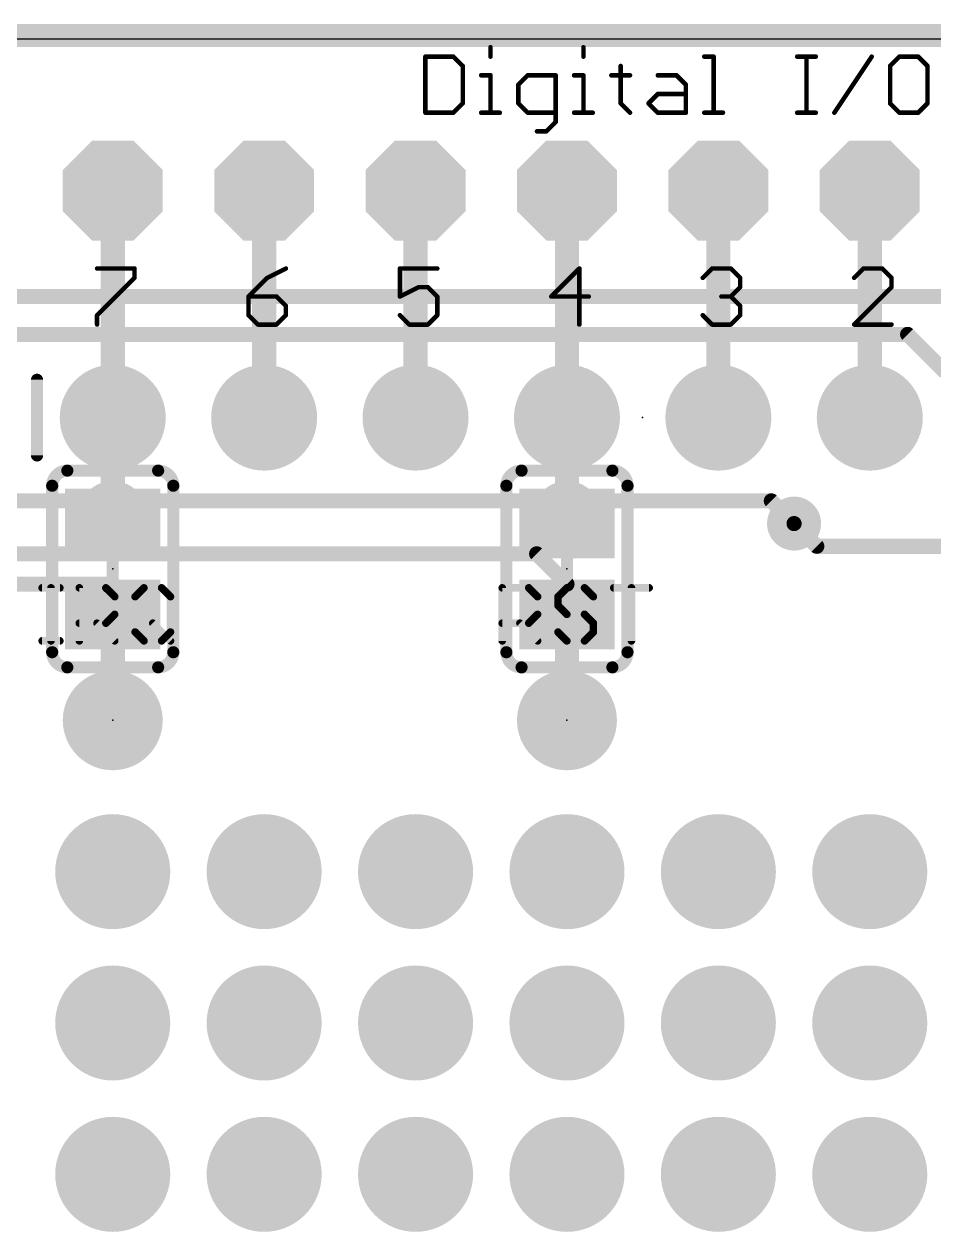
# Model space of a CAD drawing. Extents: x -0.1 to 68.7, y -0.4 to 53.6.
# Drawn here: x 44.23 to 59.49, y 33.32 to 53.59 of the extents above; entities that cross this region are included whole.
import ezdxf

# ---------------------------------------------------------------- set-up
doc = ezdxf.new("R2010")
doc.units = 0
for name, color, linetype in [('1', 12, 'CONTINUOUS'), ('16', 132, 'CONTINUOUS'), ('17', 110, 'CONTINUOUS'), ('18', 110, 'CONTINUOUS'), ('20', 4, 'CONTINUOUS'), ('21', 40, 'CONTINUOUS'), ('22', 6, 'CONTINUOUS'), ('23', 53, 'CONTINUOUS'), ('24', 53, 'CONTINUOUS'), ('51', 253, 'CONTINUOUS')]:
    doc.layers.add(name, color=color, linetype=linetype)

# ---------------------------------------------------------------- blocks, each defined once
blk = doc.blocks.new('RECT')
blk.add_solid([(-0.5, -0.5), (0.5, -0.5), (-0.5, 0.5), (0.5, 0.5)])
blk = doc.blocks.new('ROUNDP')
at = {"const_width": 0.5}
blk.add_lwpolyline([(0, -0.25, 1), (0, 0.25, 1), (0, -0.25)], format="xyb", dxfattribs=at)
blk = doc.blocks.new('OCTAGONP')
at = {"const_width": 0.5}
blk.add_lwpolyline([(-0.25, -0.1036), (-0.25, 0.1036), (-0.1036, 0.25), (0.1036, 0.25), (0.25, 0.1036), (0.25, -0.1036), (0.1036, -0.25), (-0.1036, -0.25), (-0.25, -0.1036), (-0.25, 0.1036)], dxfattribs=at)
blk = doc.blocks.new('ROUNDV')
at = {"const_width": 0.5}
blk.add_lwpolyline([(0, -0.25, 1), (0, 0.25, 1), (0, -0.25)], format="xyb", dxfattribs=at)

msp = doc.modelspace()

# ---------------------------------------------------------------- linework, layer by layer
at = {"layer": '1'}
for points, const_width in [([(0, 53.34), (68.58, 53.34)], 0.254), ([(45.72, 50.8), (45.72, 46.99)], 0.4064), ([(48.26, 50.8), (48.26, 46.99)], 0.4064), ([(50.8, 50.8), (50.8, 46.99)], 0.4064), ([(53.34, 50.8), (53.34, 46.99)], 0.4064), ([(55.88, 50.8), (55.88, 46.99)], 0.4064), ([(58.42, 50.8), (58.42, 46.99)], 0.4064), ([(56.769, 45.593), (37.846, 45.593)], 0.254), ([(57.15, 45.212), (56.769, 45.593)], 0.254), ([(18.034, 44.704), (52.832, 44.704)], 0.254), ([(52.832, 44.704), (53.34, 44.196)], 0.254), ([(45.72, 44.196), (19.304, 44.196)], 0.254), ([(45.72, 41.91), (45.72, 44.196)], 0.254), ([(53.34, 44.196), (53.34, 41.91)], 0.254)]:
    msp.add_lwpolyline(points, dxfattribs=dict(at, const_width=const_width))
for points, const_width in [([(45.8216, 50.8, 1), (45.6184, 50.8)], 0.2032), ([(48.3616, 50.8, 1), (48.1584, 50.8)], 0.2032), ([(50.9016, 50.8, 1), (50.6984, 50.8)], 0.2032), ([(53.4416, 50.8, 1), (53.2384, 50.8)], 0.2032), ([(55.9816, 50.8, 1), (55.7784, 50.8)], 0.2032), ([(58.5216, 50.8, 1), (58.3184, 50.8)], 0.2032), ([(45.6184, 46.99, 1), (45.8216, 46.99)], 0.2032), ([(48.1584, 46.99, 1), (48.3616, 46.99)], 0.2032), ([(50.6984, 46.99, 1), (50.9016, 46.99)], 0.2032), ([(53.2384, 46.99, 1), (53.4416, 46.99)], 0.2032), ([(55.7784, 46.99, 1), (55.9816, 46.99)], 0.2032), ([(58.3184, 46.99, 1), (58.5216, 46.99)], 0.2032), ([(56.8139, 45.6379, 1), (56.7241, 45.5481)], 0.127), ([(56.769, 45.5295, 1), (56.769, 45.6565)], 0.127), ([(57.1051, 45.1671, 1), (57.1949, 45.2569)], 0.127), ([(52.8769, 44.7489, 1), (52.7871, 44.6591)], 0.127), ([(52.832, 44.6405, 1), (52.832, 44.7675)], 0.127), ([(45.7835, 44.196, 1), (45.6565, 44.196)], 0.127), ([(45.72, 44.1325, 1), (45.72, 44.2595)], 0.127), ([(53.4035, 44.196, 1), (53.2765, 44.196)], 0.127), ([(53.2951, 44.1511, 1), (53.3849, 44.2409)], 0.127), ([(45.6565, 41.91, 1), (45.7835, 41.91)], 0.127), ([(53.2765, 41.91, 1), (53.4035, 41.91)], 0.127)]:
    msp.add_lwpolyline(points, format="xyb", dxfattribs=dict(at, const_width=const_width))
at = {"layer": '16'}
for points, const_width in [([(68.58, 53.467), (0, 53.467)], 0.254), ([(61.468, 49.022), (32.766, 49.022)], 0.254), ([(59.055, 48.387), (35.56, 48.387)], 0.254), ([(59.69, 47.752), (59.055, 48.387)], 0.254), ([(45.72, 46.99), (45.72, 45.212)], 0.4064), ([(53.34, 46.99), (53.34, 45.212)], 0.4064), ([(57.531, 44.831), (57.15, 45.212)], 0.254), ([(61.214, 44.831), (57.531, 44.831)], 0.254), ([(45.72, 43.688), (45.72, 41.91)], 0.4064), ([(53.34, 43.688), (53.34, 41.91)], 0.4064)]:
    msp.add_lwpolyline(points, dxfattribs=dict(at, const_width=const_width))
for points, const_width in [([(59.0999, 48.4319, 1), (59.0101, 48.3421)], 0.127), ([(59.055, 48.3235, 1), (59.055, 48.4505)], 0.127), ([(45.8216, 46.99, 1), (45.6184, 46.99)], 0.2032), ([(53.4416, 46.99, 1), (53.2384, 46.99)], 0.2032), ([(45.6184, 45.212, 1), (45.8216, 45.212)], 0.2032), ([(53.2384, 45.212, 1), (53.4416, 45.212)], 0.2032), ([(57.1949, 45.2569, 1), (57.1051, 45.1671)], 0.127), ([(57.531, 44.8945, 1), (57.531, 44.7675)], 0.127), ([(57.4861, 44.7861, 1), (57.5759, 44.8759)], 0.127), ([(45.8216, 43.688, 1), (45.6184, 43.688)], 0.2032), ([(53.4416, 43.688, 1), (53.2384, 43.688)], 0.2032), ([(45.6184, 41.91, 1), (45.8216, 41.91)], 0.2032), ([(53.2384, 41.91, 1), (53.4416, 41.91)], 0.2032)]:
    msp.add_lwpolyline(points, format="xyb", dxfattribs=dict(at, const_width=const_width))
at = {"layer": '20'}
msp.add_line((64.516, 53.34), (0, 53.34), dxfattribs=at)
at = {"layer": '21'}
for points, const_width in [([(52.0764, 53.2055, 1), (52.0383, 53.2055)], 0.0381), ([(53.6356, 53.2055, 1), (53.5975, 53.2055)], 0.0381), ([(50.9841, 53.0487, 1), (50.946, 53.0487)], 0.0381), ([(50.9651, 53.0678, 1), (50.9651, 53.0297)], 0.0381), ([(51.4489, 53.0622, 1), (51.4219, 53.0352)], 0.0381), ([(51.4354, 53.0297, 1), (51.4354, 53.0678)], 0.0381), ([(51.6112, 52.8919, 1), (51.5731, 52.8919)], 0.0381), ([(51.5787, 52.8785, 1), (51.6056, 52.9054)], 0.0381), ([(52.0383, 53.0487, 1), (52.0764, 53.0487)], 0.0381), ([(53.5975, 53.0487, 1), (53.6356, 53.0487)], 0.0381), ([(54.2593, 52.8919, 1), (54.2212, 52.8919)], 0.0381), ([(55.6427, 53.0678, 1), (55.6427, 53.0297)], 0.0381), ([(55.8185, 53.0487, 1), (55.7804, 53.0487)], 0.0381), ([(55.7995, 53.0297, 1), (55.7995, 53.0678)], 0.0381), ([(57.2019, 53.0678, 1), (57.2019, 53.0297)], 0.0381), ([(57.3777, 53.0487, 1), (57.3396, 53.0487)], 0.0381), ([(57.5154, 53.0297, 1), (57.5154, 53.0678)], 0.0381), ([(58.4685, 53.0381, 1), (58.4368, 53.0593)], 0.0381), ([(58.7801, 52.8919, 1), (58.742, 52.8919)], 0.0381), ([(58.7476, 52.9054, 1), (58.7746, 52.8785)], 0.0381), ([(58.9179, 53.0678, 1), (58.9179, 53.0297)], 0.0381), ([(58.9313, 53.0352, 1), (58.9044, 53.0622)], 0.0381), ([(59.2449, 53.0622, 1), (59.2179, 53.0352)], 0.0381), ([(59.2314, 53.0297, 1), (59.2314, 53.0678)], 0.0381), ([(59.4072, 52.8919, 1), (59.3691, 52.8919)], 0.0381), ([(59.3747, 52.8785, 1), (59.4016, 52.9054)], 0.0381), ([(51.9006, 52.7542, 1), (51.9006, 52.7161)], 0.0381), ([(52.0764, 52.7352, 1), (52.0383, 52.7352)], 0.0381), ([(52.0574, 52.7161, 1), (52.0574, 52.7542)], 0.0381), ([(52.6811, 52.7542, 1), (52.6811, 52.7161)], 0.0381), ([(52.6945, 52.7217, 1), (52.6676, 52.7486)], 0.0381), ([(53.1704, 52.7352, 1), (53.1323, 52.7352)], 0.0381), ([(53.1514, 52.7161, 1), (53.1514, 52.7542)], 0.0381), ([(53.4598, 52.7542, 1), (53.4598, 52.7161)], 0.0381), ([(53.6356, 52.7352, 1), (53.5975, 52.7352)], 0.0381), ([(53.6166, 52.7161, 1), (53.6166, 52.7542)], 0.0381), ([(54.0835, 52.7542, 1), (54.0835, 52.7161)], 0.0381), ([(54.397, 52.7161, 1), (54.397, 52.7542)], 0.0381), ([(54.8639, 52.7542, 1), (54.8639, 52.7161)], 0.0381), ([(55.1909, 52.7486, 1), (55.164, 52.7217)], 0.0381), ([(55.1775, 52.7161, 1), (55.1775, 52.7542)], 0.0381), ([(52.5433, 52.5784, 1), (52.5052, 52.5784)], 0.0381), ([(52.5108, 52.5919, 1), (52.5378, 52.5649)], 0.0381), ([(55.3533, 52.5784, 1), (55.3152, 52.5784)], 0.0381), ([(55.3208, 52.5649, 1), (55.3477, 52.5919)], 0.0381), ([(51.6056, 52.2514, 1), (51.5787, 52.2783)], 0.0381), ([(52.5378, 52.2783, 1), (52.5108, 52.2514)], 0.0381), ([(54.2537, 52.2783, 1), (54.2268, 52.2514)], 0.0381), ([(54.7206, 52.2783, 1), (54.6937, 52.2514)], 0.0381), ([(54.6937, 52.2783, 1), (54.7206, 52.2514)], 0.0381), ([(54.8639, 52.4407, 1), (54.8639, 52.4026)], 0.0381), ([(54.8774, 52.4082, 1), (54.8505, 52.4351)], 0.0381), ([(55.3342, 52.4026, 1), (55.3342, 52.4407)], 0.0381), ([(58.7746, 52.2783, 1), (58.7476, 52.2514)], 0.0381), ([(59.4016, 52.2514, 1), (59.3747, 52.2783)], 0.0381), ([(50.946, 52.1081, 1), (50.9841, 52.1081)], 0.0381), ([(50.9651, 52.1272, 1), (50.9651, 52.0891)], 0.0381), ([(51.4219, 52.1216, 1), (51.4489, 52.0946)], 0.0381), ([(51.4354, 52.0891, 1), (51.4354, 52.1272)], 0.0381), ([(51.5731, 52.2649, 1), (51.6112, 52.2649)], 0.0381), ([(51.9006, 52.1272, 1), (51.9006, 52.0891)], 0.0381), ([(52.0383, 52.1081, 1), (52.0764, 52.1081)], 0.0381), ([(52.2142, 52.0891, 1), (52.2142, 52.1272)], 0.0381), ([(52.5052, 52.2649, 1), (52.5433, 52.2649)], 0.0381), ([(52.6811, 52.1272, 1), (52.6811, 52.0891)], 0.0381), ([(52.6676, 52.0946, 1), (52.6945, 52.1216)], 0.0381), ([(53.1514, 52.0891, 1), (53.1514, 52.1272)], 0.0381), ([(53.4598, 52.1272, 1), (53.4598, 52.0891)], 0.0381), ([(53.5975, 52.1081, 1), (53.6356, 52.1081)], 0.0381), ([(53.7734, 52.0891, 1), (53.7734, 52.1272)], 0.0381), ([(54.2212, 52.2649, 1), (54.2593, 52.2649)], 0.0381), ([(54.3836, 52.0946, 1), (54.4105, 52.1216)], 0.0381), ([(54.8639, 52.1272, 1), (54.8639, 52.0891)], 0.0381), ([(54.8505, 52.0946, 1), (54.8774, 52.1216)], 0.0381), ([(55.3152, 52.1081, 1), (55.3533, 52.1081)], 0.0381), ([(55.3342, 52.0891, 1), (55.3342, 52.1272)], 0.0381), ([(55.6427, 52.1272, 1), (55.6427, 52.0891)], 0.0381), ([(55.7804, 52.1081, 1), (55.8185, 52.1081)], 0.0381), ([(55.9562, 52.0891, 1), (55.9562, 52.1272)], 0.0381), ([(57.2019, 52.1272, 1), (57.2019, 52.0891)], 0.0381), ([(57.3396, 52.1081, 1), (57.3777, 52.1081)], 0.0381), ([(57.5154, 52.0891, 1), (57.5154, 52.1272)], 0.0381), ([(57.8097, 52.1187, 1), (57.8414, 52.0975)], 0.0381), ([(58.742, 52.2649, 1), (58.7801, 52.2649)], 0.0381), ([(58.9179, 52.1272, 1), (58.9179, 52.0891)], 0.0381), ([(58.9044, 52.0946, 1), (58.9313, 52.1216)], 0.0381), ([(59.2179, 52.1216, 1), (59.2449, 52.0946)], 0.0381), ([(59.2314, 52.0891, 1), (59.2314, 52.1272)], 0.0381), ([(59.3691, 52.2649, 1), (59.4072, 52.2649)], 0.0381), ([(53.1323, 51.9513, 1), (53.1704, 51.9513)], 0.0381), ([(53.1648, 51.9379, 1), (53.1379, 51.9648)], 0.0381), ([(52.8378, 51.8136, 1), (52.8378, 51.7755)], 0.0381), ([(52.9811, 51.808, 1), (53.0081, 51.7811)], 0.0381), ([(52.9946, 51.7755, 1), (52.9946, 51.8136)], 0.0381), ([(45.4576, 49.5118, 1), (45.4576, 49.4737)], 0.0381), ([(46.1037, 49.4927, 1), (46.0656, 49.4927)], 0.0381), ([(46.0847, 49.4737, 1), (46.0847, 49.5118)], 0.0381), ([(48.6332, 49.4757, 1), (48.6161, 49.5097)], 0.0381), ([(50.5376, 49.5118, 1), (50.5376, 49.4737)], 0.0381), ([(50.5566, 49.4927, 1), (50.5185, 49.4927)], 0.0381), ([(51.1647, 49.4737, 1), (51.1647, 49.5118)], 0.0381), ([(53.5669, 49.4927, 1), (53.5288, 49.4927)], 0.0381), ([(53.5614, 49.4792, 1), (53.5344, 49.5062)], 0.0381), ([(55.7743, 49.5118, 1), (55.7743, 49.4737)], 0.0381), ([(55.7878, 49.4792, 1), (55.7609, 49.5062)], 0.0381), ([(56.1014, 49.5062, 1), (56.0744, 49.4792)], 0.0381), ([(56.0879, 49.4737, 1), (56.0879, 49.5118)], 0.0381), ([(58.3143, 49.5118, 1), (58.3143, 49.4737)], 0.0381), ([(58.3278, 49.4792, 1), (58.3009, 49.5062)], 0.0381), ([(58.6414, 49.5062, 1), (58.6144, 49.4792)], 0.0381), ([(58.6279, 49.4737, 1), (58.6279, 49.5118)], 0.0381), ([(46.0656, 49.3359, 1), (46.1037, 49.3359)], 0.0381), ([(46.0981, 49.3225, 1), (46.0712, 49.3494)], 0.0381), ([(48.3026, 49.353, 1), (48.3196, 49.3189)], 0.0381), ([(48.3246, 49.3225, 1), (48.2976, 49.3494)], 0.0381), ([(55.6041, 49.3494, 1), (55.6311, 49.3225)], 0.0381), ([(56.2637, 49.3359, 1), (56.2256, 49.3359)], 0.0381), ([(56.2312, 49.3225, 1), (56.2581, 49.3494)], 0.0381), ([(58.1441, 49.3494, 1), (58.1711, 49.3225)], 0.0381), ([(58.8037, 49.3359, 1), (58.7656, 49.3359)], 0.0381), ([(58.7712, 49.3225, 1), (58.7981, 49.3494)], 0.0381), ([(48.0166, 49.0224, 1), (47.9785, 49.0224)], 0.0381), ([(47.9976, 49.0415, 1), (47.9976, 49.0034)], 0.0381), ([(47.9841, 49.0359, 1), (48.0111, 49.0089)], 0.0381), ([(48.4814, 49.0359, 1), (48.4544, 49.0089)], 0.0381), ([(48.4679, 49.0034, 1), (48.4679, 49.0415)], 0.0381), ([(50.5291, 49.0394, 1), (50.5461, 49.0054)], 0.0381), ([(50.8511, 49.1982, 1), (50.8511, 49.1601)], 0.0381), ([(50.8596, 49.1621, 1), (50.8426, 49.1962)], 0.0381), ([(51.0214, 49.1926, 1), (50.9944, 49.1657)], 0.0381), ([(51.0079, 49.1601, 1), (51.0079, 49.1982)], 0.0381), ([(51.1837, 49.0224, 1), (51.1456, 49.0224)], 0.0381), ([(51.1512, 49.0089, 1), (51.1781, 49.0359)], 0.0381), ([(53.0776, 49.0415, 1), (53.0776, 49.0034)], 0.0381), ([(53.0641, 49.0359, 1), (53.0911, 49.0089)], 0.0381), ([(53.7047, 49.0034, 1), (53.7047, 49.0415)], 0.0381), ([(55.9311, 49.0415, 1), (55.9311, 49.0034)], 0.0381), ([(56.1014, 49.0359, 1), (56.0744, 49.0089)], 0.0381), ([(56.0744, 49.0359, 1), (56.1014, 49.0089)], 0.0381), ([(56.0879, 49.0034, 1), (56.0879, 49.0415)], 0.0381), ([(56.2256, 49.1792, 1), (56.2637, 49.1792)], 0.0381), ([(56.2581, 49.1657, 1), (56.2312, 49.1926)], 0.0381), ([(58.7656, 49.1792, 1), (58.8037, 49.1792)], 0.0381), ([(58.7981, 49.1657, 1), (58.7712, 49.1926)], 0.0381), ([(48.6437, 48.8656, 1), (48.6056, 48.8656)], 0.0381), ([(48.6112, 48.8522, 1), (48.6381, 48.8791)], 0.0381), ([(50.5185, 49.0224, 1), (50.5566, 49.0224)], 0.0381), ([(56.2637, 48.8656, 1), (56.2256, 48.8656)], 0.0381), ([(56.2312, 48.8522, 1), (56.2581, 48.8791)], 0.0381), ([(45.4766, 48.7089, 1), (45.4385, 48.7089)], 0.0381), ([(45.4441, 48.7223, 1), (45.4711, 48.6954)], 0.0381), ([(47.9785, 48.7089, 1), (48.0166, 48.7089)], 0.0381), ([(48.0111, 48.7223, 1), (47.9841, 48.6954)], 0.0381), ([(48.6056, 48.7089, 1), (48.6437, 48.7089)], 0.0381), ([(48.6381, 48.6954, 1), (48.6112, 48.7223)], 0.0381), ([(50.5511, 48.7223, 1), (50.5241, 48.6954)], 0.0381), ([(51.1456, 48.7089, 1), (51.1837, 48.7089)], 0.0381), ([(51.1781, 48.6954, 1), (51.1512, 48.7223)], 0.0381), ([(55.6311, 48.7223, 1), (55.6041, 48.6954)], 0.0381), ([(56.2256, 48.7089, 1), (56.2637, 48.7089)], 0.0381), ([(56.2581, 48.6954, 1), (56.2312, 48.7223)], 0.0381), ([(45.4385, 48.5521, 1), (45.4766, 48.5521)], 0.0381), ([(48.1543, 48.5712, 1), (48.1543, 48.5331)], 0.0381), ([(48.1409, 48.5386, 1), (48.1678, 48.5656)], 0.0381), ([(48.4544, 48.5656, 1), (48.4814, 48.5386)], 0.0381), ([(48.4679, 48.5331, 1), (48.4679, 48.5712)], 0.0381), ([(50.6943, 48.5712, 1), (50.6943, 48.5331)], 0.0381), ([(50.6809, 48.5386, 1), (50.7078, 48.5656)], 0.0381), ([(50.9944, 48.5656, 1), (51.0214, 48.5386)], 0.0381), ([(51.0079, 48.5331, 1), (51.0079, 48.5712)], 0.0381), ([(53.5288, 48.5521, 1), (53.5669, 48.5521)], 0.0381), ([(55.7743, 48.5712, 1), (55.7743, 48.5331)], 0.0381), ([(55.7609, 48.5386, 1), (55.7878, 48.5656)], 0.0381), ([(56.0744, 48.5656, 1), (56.1014, 48.5386)], 0.0381), ([(56.0879, 48.5331, 1), (56.0879, 48.5712)], 0.0381), ([(58.1576, 48.5712, 1), (58.1576, 48.5331)], 0.0381), ([(58.1441, 48.5656, 1), (58.1711, 48.5386)], 0.0381), ([(58.7847, 48.5331, 1), (58.7847, 48.5712)], 0.0381), ([(45.72, 45.1594, 1), (45.72, 45.5186, 1), (45.72, 45.1594)], 0.8128), ([(53.34, 45.1594, 1), (53.34, 45.5186, 1), (53.34, 45.1594)], 0.8128), ([(44.5361, 44.165, 1), (44.5361, 44.1015)], 0.0635), ([(44.7162, 44.1333, 1), (44.6527, 44.1333)], 0.0635), ([(44.8327, 44.1015, 1), (44.8327, 44.165)], 0.0635), ([(45.1598, 44.165, 1), (45.1598, 44.1015)], 0.0635), ([(45.1916, 44.1333, 1), (45.1281, 44.1333)], 0.0635), ([(45.6271, 44.1557, 1), (45.5822, 44.1108)], 0.0635), ([(45.6047, 44.1015, 1), (45.6047, 44.165)], 0.0635), ([(46.2436, 44.165, 1), (46.2436, 44.1015)], 0.0635), ([(46.2661, 44.1108, 1), (46.2212, 44.1557)], 0.0635), ([(46.5627, 44.1557, 1), (46.5178, 44.1108)], 0.0635), ([(46.5402, 44.1015, 1), (46.5402, 44.165)], 0.0635), ([(52.286, 44.1333, 1), (52.2225, 44.1333)], 0.0635), ([(52.2542, 44.165, 1), (52.2542, 44.1015)], 0.0635), ([(52.7216, 44.1557, 1), (52.6766, 44.1108)], 0.0635), ([(52.6991, 44.1015, 1), (52.6991, 44.165)], 0.0635), ([(53.338, 44.165, 1), (53.338, 44.1015)], 0.0635), ([(53.3605, 44.1108, 1), (53.3156, 44.1557)], 0.0635), ([(53.6571, 44.1557, 1), (53.6122, 44.1108)], 0.0635), ([(53.6346, 44.1015, 1), (53.6346, 44.165)], 0.0635), ([(54.1253, 44.165, 1), (54.1253, 44.1015)], 0.0635), ([(54.4536, 44.1333, 1), (54.3901, 44.1333)], 0.0635), ([(54.7184, 44.1015, 1), (54.7184, 44.165)], 0.0635), ([(45.7847, 43.985, 1), (45.7212, 43.985)], 0.0635), ([(45.7305, 43.9625, 1), (45.7754, 44.0074)], 0.0635), ([(46.1271, 43.985, 1), (46.0636, 43.985)], 0.0635), ([(46.0729, 44.0074, 1), (46.1178, 43.9625)], 0.0635), ([(46.7203, 43.985, 1), (46.6568, 43.985)], 0.0635), ([(46.6661, 43.9625, 1), (46.711, 44.0074)], 0.0635), ([(52.8791, 43.985, 1), (52.8156, 43.985)], 0.0635), ([(52.8249, 43.9625, 1), (52.8698, 44.0074)], 0.0635), ([(53.2215, 43.985, 1), (53.158, 43.985)], 0.0635), ([(53.1673, 44.0074, 1), (53.2122, 43.9625)], 0.0635), ([(53.7605, 43.9625, 1), (53.8054, 44.0074)], 0.0635), ([(53.158, 43.8367, 1), (53.2215, 43.8367)], 0.0635), ([(53.2122, 43.8591, 1), (53.1673, 43.8142)], 0.0635), ([(45.1598, 43.5718, 1), (45.1598, 43.5083)], 0.0635), ([(45.4789, 43.5625, 1), (45.434, 43.5176)], 0.0635), ([(45.5822, 43.5625, 1), (45.6271, 43.5176)], 0.0635), ([(45.6047, 43.5083, 1), (45.6047, 43.5718)], 0.0635), ([(45.7212, 43.6884, 1), (45.7847, 43.6884)], 0.0635), ([(45.7754, 43.6659, 1), (45.7305, 43.7108)], 0.0635), ([(46.4144, 43.5625, 1), (46.3695, 43.5176)], 0.0635), ([(52.2542, 43.5718, 1), (52.2542, 43.5083)], 0.0635), ([(52.5733, 43.5625, 1), (52.5284, 43.5176)], 0.0635), ([(52.6766, 43.5625, 1), (52.7216, 43.5176)], 0.0635), ([(52.6991, 43.5083, 1), (52.6991, 43.5718)], 0.0635), ([(52.8156, 43.6884, 1), (52.8791, 43.6884)], 0.0635), ([(52.8698, 43.6659, 1), (52.8249, 43.7108)], 0.0635), ([(53.338, 43.7201, 1), (53.338, 43.6566)], 0.0635), ([(53.3156, 43.6659, 1), (53.3605, 43.7108)], 0.0635), ([(53.6571, 43.7108, 1), (53.6122, 43.6659)], 0.0635), ([(53.6346, 43.6566, 1), (53.6346, 43.7201)], 0.0635), ([(53.8147, 43.5401, 1), (53.7512, 43.5401)], 0.0635), ([(53.7605, 43.5176, 1), (53.8054, 43.5625)], 0.0635), ([(46.0636, 43.3918, 1), (46.1271, 43.3918)], 0.0635), ([(46.1178, 43.4142, 1), (46.0729, 43.3693)], 0.0635), ([(46.6568, 43.3918, 1), (46.7203, 43.3918)], 0.0635), ([(46.711, 43.3693, 1), (46.6661, 43.4142)], 0.0635), ([(53.2122, 43.4142, 1), (53.1673, 43.3693)], 0.0635), ([(53.7512, 43.3918, 1), (53.8147, 43.3918)], 0.0635), ([(53.8054, 43.3693, 1), (53.7605, 43.4142)], 0.0635), ([(44.5361, 43.2753, 1), (44.5361, 43.2118)], 0.0635), ([(44.6527, 43.2435, 1), (44.7162, 43.2435)], 0.0635), ([(44.8327, 43.2118, 1), (44.8327, 43.2753)], 0.0635), ([(45.1281, 43.2435, 1), (45.1916, 43.2435)], 0.0635), ([(45.7305, 43.221, 1), (45.7754, 43.266)], 0.0635), ([(46.2436, 43.2753, 1), (46.2436, 43.2118)], 0.0635), ([(46.2212, 43.221, 1), (46.2661, 43.266)], 0.0635), ([(46.5178, 43.266, 1), (46.5627, 43.221)], 0.0635), ([(46.5402, 43.2118, 1), (46.5402, 43.2753)], 0.0635), ([(46.6661, 43.221, 1), (46.711, 43.266)], 0.0635), ([(52.2225, 43.2435, 1), (52.286, 43.2435)], 0.0635), ([(52.8249, 43.221, 1), (52.8698, 43.266)], 0.0635), ([(53.338, 43.2753, 1), (53.338, 43.2118)], 0.0635), ([(53.3156, 43.221, 1), (53.3605, 43.266)], 0.0635), ([(53.6122, 43.266, 1), (53.6571, 43.221)], 0.0635), ([(53.6346, 43.2118, 1), (53.6346, 43.2753)], 0.0635), ([(54.3901, 43.2435, 1), (54.4536, 43.2435)], 0.0635)]:
    msp.add_lwpolyline(points, format="xyb", dxfattribs=dict(at, const_width=const_width))
for points, const_width in [([(52.0574, 53.2055), (52.0574, 53.0487)], 0.0762), ([(53.6166, 53.2055), (53.6166, 53.0487)], 0.0762), ([(50.9651, 53.0487), (50.9651, 52.1081)], 0.0762), ([(51.4354, 53.0487), (50.9651, 53.0487)], 0.0762), ([(51.5922, 52.8919), (51.4354, 53.0487)], 0.0762), ([(51.5922, 52.2649), (51.5922, 52.8919)], 0.0762), ([(54.2403, 52.8919), (54.2403, 52.2649)], 0.0762), ([(55.6427, 53.0487), (55.7995, 53.0487)], 0.0762), ([(55.7995, 53.0487), (55.7995, 52.1081)], 0.0762), ([(57.2019, 53.0487), (57.5154, 53.0487)], 0.0762), ([(57.3587, 52.1081), (57.3587, 53.0487)], 0.0762), ([(57.8256, 52.1081), (58.4526, 53.0487)], 0.0762), ([(58.9179, 53.0487), (58.7611, 52.8919)], 0.0762), ([(58.7611, 52.8919), (58.7611, 52.2649)], 0.0762), ([(59.2314, 53.0487), (58.9179, 53.0487)], 0.0762), ([(59.3882, 52.8919), (59.2314, 53.0487)], 0.0762), ([(59.3882, 52.2649), (59.3882, 52.8919)], 0.0762), ([(51.9006, 52.7352), (52.0574, 52.7352)], 0.0762), ([(52.0574, 52.7352), (52.0574, 52.1081)], 0.0762), ([(52.6811, 52.7352), (52.5243, 52.5784)], 0.0762), ([(53.1514, 52.7352), (52.6811, 52.7352)], 0.0762), ([(53.1514, 51.9513), (53.1514, 52.7352)], 0.0762), ([(53.4598, 52.7352), (53.6166, 52.7352)], 0.0762), ([(53.6166, 52.7352), (53.6166, 52.1081)], 0.0762), ([(54.0835, 52.7352), (54.397, 52.7352)], 0.0762), ([(54.8639, 52.7352), (55.1775, 52.7352)], 0.0762), ([(55.1775, 52.7352), (55.3342, 52.5784)], 0.0762), ([(52.5243, 52.5784), (52.5243, 52.2649)], 0.0762), ([(55.3342, 52.5784), (55.3342, 52.1081)], 0.0762), ([(51.4354, 52.1081), (51.5922, 52.2649)], 0.0762), ([(52.5243, 52.2649), (52.6811, 52.1081)], 0.0762), ([(54.2403, 52.2649), (54.397, 52.1081)], 0.0762), ([(54.7072, 52.2649), (54.8639, 52.4216)], 0.0762), ([(54.8639, 52.1081), (54.7072, 52.2649)], 0.0762), ([(54.8639, 52.4216), (55.3342, 52.4216)], 0.0762), ([(58.7611, 52.2649), (58.9179, 52.1081)], 0.0762), ([(59.2314, 52.1081), (59.3882, 52.2649)], 0.0762), ([(50.9651, 52.1081), (51.4354, 52.1081)], 0.0762), ([(51.9006, 52.1081), (52.2142, 52.1081)], 0.0762), ([(52.6811, 52.1081), (53.1514, 52.1081)], 0.0762), ([(53.4598, 52.1081), (53.7734, 52.1081)], 0.0762), ([(55.3342, 52.1081), (54.8639, 52.1081)], 0.0762), ([(55.6427, 52.1081), (55.9562, 52.1081)], 0.0762), ([(57.2019, 52.1081), (57.5154, 52.1081)], 0.0762), ([(58.9179, 52.1081), (59.2314, 52.1081)], 0.0762), ([(52.9946, 51.7946), (53.1514, 51.9513)], 0.0762), ([(52.8378, 51.7946), (52.9946, 51.7946)], 0.0762), ([(45.4576, 49.4927), (46.0847, 49.4927)], 0.0762), ([(46.0847, 49.4927), (46.0847, 49.3359)], 0.0762), ([(48.6247, 49.4927), (48.3111, 49.3359)], 0.0762), ([(51.1647, 49.4927), (50.5376, 49.4927)], 0.0762), ([(50.5376, 49.4927), (50.5376, 49.0224)], 0.0762), ([(53.5479, 49.4927), (53.0776, 49.0224)], 0.0762), ([(53.5479, 48.5521), (53.5479, 49.4927)], 0.0762), ([(55.6176, 49.3359), (55.7743, 49.4927)], 0.0762), ([(55.7743, 49.4927), (56.0879, 49.4927)], 0.0762), ([(56.0879, 49.4927), (56.2447, 49.3359)], 0.0762), ([(58.3143, 49.4927), (58.1576, 49.3359)], 0.0762), ([(58.6279, 49.4927), (58.3143, 49.4927)], 0.0762), ([(58.7847, 49.3359), (58.6279, 49.4927)], 0.0762), ([(46.0847, 49.3359), (45.4576, 48.7089)], 0.0762), ([(48.3111, 49.3359), (47.9976, 49.0224)], 0.0762), ([(56.2447, 49.3359), (56.2447, 49.1792)], 0.0762), ([(58.7847, 49.1792), (58.7847, 49.3359)], 0.0762), ([(47.9976, 49.0224), (47.9976, 48.7089)], 0.0762), ([(48.4679, 49.0224), (47.9976, 49.0224)], 0.0762), ([(48.6247, 48.8656), (48.4679, 49.0224)], 0.0762), ([(50.5376, 49.0224), (50.8511, 49.1792)], 0.0762), ([(50.8511, 49.1792), (51.0079, 49.1792)], 0.0762), ([(51.0079, 49.1792), (51.1647, 49.0224)], 0.0762), ([(51.1647, 49.0224), (51.1647, 48.7089)], 0.0762), ([(53.0776, 49.0224), (53.7047, 49.0224)], 0.0762), ([(56.0879, 49.0224), (55.9311, 49.0224)], 0.0762), ([(56.2447, 49.1792), (56.0879, 49.0224)], 0.0762), ([(56.0879, 49.0224), (56.2447, 48.8656)], 0.0762), ([(58.1576, 48.5521), (58.7847, 49.1792)], 0.0762), ([(48.6247, 48.7089), (48.6247, 48.8656)], 0.0762), ([(56.2447, 48.8656), (56.2447, 48.7089)], 0.0762), ([(45.4576, 48.7089), (45.4576, 48.5521)], 0.0762), ([(47.9976, 48.7089), (48.1543, 48.5521)], 0.0762), ([(48.4679, 48.5521), (48.6247, 48.7089)], 0.0762), ([(50.6943, 48.5521), (50.5376, 48.7089)], 0.0762), ([(51.1647, 48.7089), (51.0079, 48.5521)], 0.0762), ([(55.7743, 48.5521), (55.6176, 48.7089)], 0.0762), ([(56.2447, 48.7089), (56.0879, 48.5521)], 0.0762), ([(48.1543, 48.5521), (48.4679, 48.5521)], 0.0762), ([(51.0079, 48.5521), (50.6943, 48.5521)], 0.0762), ([(56.0879, 48.5521), (55.7743, 48.5521)], 0.0762), ([(58.7847, 48.5521), (58.1576, 48.5521)], 0.0762), ([(44.5361, 44.1333), (44.8327, 44.1333)], 0.127), ([(44.6844, 43.2435), (44.6844, 44.1333)], 0.127), ([(45.1598, 43.2435), (45.1598, 44.1333)], 0.127), ([(45.1598, 44.1333), (45.6047, 44.1333)], 0.127), ([(45.6047, 44.1333), (45.753, 43.985)], 0.127), ([(46.0953, 43.985), (46.2436, 44.1333)], 0.127), ([(46.2436, 44.1333), (46.5402, 44.1333)], 0.127), ([(46.5402, 44.1333), (46.6885, 43.985)], 0.127), ([(52.2542, 43.2435), (52.2542, 44.1333)], 0.127), ([(52.2542, 44.1333), (52.6991, 44.1333)], 0.127), ([(52.6991, 44.1333), (52.8474, 43.985)], 0.127), ([(53.338, 44.1333), (53.1897, 43.985)], 0.127), ([(53.6346, 44.1333), (53.338, 44.1333)], 0.127), ([(53.7829, 43.985), (53.6346, 44.1333)], 0.127), ([(54.1253, 44.1333), (54.7184, 44.1333)], 0.127), ([(54.4218, 43.2435), (54.4218, 44.1333)], 0.127), ([(45.753, 43.985), (45.753, 43.6884)], 0.127), ([(46.0953, 43.3918), (46.0953, 43.985)], 0.127), ([(46.6885, 43.985), (46.6885, 43.3918)], 0.127), ([(52.8474, 43.985), (52.8474, 43.6884)], 0.127), ([(53.1897, 43.985), (53.1897, 43.8367)], 0.127), ([(53.1897, 43.8367), (53.338, 43.6884)], 0.127), ([(45.6047, 43.5401), (45.1598, 43.5401)], 0.127), ([(45.4564, 43.5401), (45.753, 43.2435)], 0.127), ([(45.753, 43.6884), (45.6047, 43.5401)], 0.127), ([(46.3919, 43.5401), (46.6885, 43.2435)], 0.127), ([(52.6991, 43.5401), (52.2542, 43.5401)], 0.127), ([(52.5508, 43.5401), (52.8474, 43.2435)], 0.127), ([(52.8474, 43.6884), (52.6991, 43.5401)], 0.127), ([(53.338, 43.6884), (53.6346, 43.6884)], 0.127), ([(53.6346, 43.6884), (53.7829, 43.5401)], 0.127), ([(53.7829, 43.5401), (53.7829, 43.3918)], 0.127), ([(46.2436, 43.2435), (46.0953, 43.3918)], 0.127), ([(46.6885, 43.3918), (46.5402, 43.2435)], 0.127), ([(53.338, 43.2435), (53.1897, 43.3918)], 0.127), ([(53.7829, 43.3918), (53.6346, 43.2435)], 0.127), ([(44.5361, 43.2435), (44.8327, 43.2435)], 0.127), ([(46.5402, 43.2435), (46.2436, 43.2435)], 0.127), ([(53.6346, 43.2435), (53.338, 43.2435)], 0.127)]:
    msp.add_lwpolyline(points, dxfattribs=dict(at, const_width=const_width))
at = {"layer": '22'}
for points, const_width in [([(44.958, 46.101, 0.4142), (44.704, 45.847)], 0.2032), ([(44.958, 46.1518, 1), (44.958, 46.0502)], 0.1016), ([(44.958, 46.0502, 1), (44.958, 46.1518)], 0.1016), ([(46.736, 45.847, 0.4142), (46.482, 46.101)], 0.2032), ([(46.482, 46.1518, 1), (46.482, 46.0502)], 0.1016), ([(46.482, 46.0502, 1), (46.482, 46.1518)], 0.1016), ([(52.578, 46.101, 0.4142), (52.324, 45.847)], 0.2032), ([(52.578, 46.1518, 1), (52.578, 46.0502)], 0.1016), ([(52.578, 46.0502, 1), (52.578, 46.1518)], 0.1016), ([(54.356, 45.847, 0.4142), (54.102, 46.101)], 0.2032), ([(54.102, 46.1518, 1), (54.102, 46.0502)], 0.1016), ([(54.102, 46.0502, 1), (54.102, 46.1518)], 0.1016), ([(44.7548, 45.847, 1), (44.6532, 45.847)], 0.1016), ([(44.6532, 45.847, 1), (44.7548, 45.847)], 0.1016), ([(46.7868, 45.847, 1), (46.6852, 45.847)], 0.1016), ([(46.6852, 45.847, 1), (46.7868, 45.847)], 0.1016), ([(52.3748, 45.847, 1), (52.2732, 45.847)], 0.1016), ([(52.2732, 45.847, 1), (52.3748, 45.847)], 0.1016), ([(54.4068, 45.847, 1), (54.3052, 45.847)], 0.1016), ([(54.3052, 45.847, 1), (54.4068, 45.847)], 0.1016), ([(44.704, 43.053, 0.4142), (44.958, 42.799)], 0.2032), ([(44.7548, 43.053, 1), (44.6532, 43.053)], 0.1016), ([(44.6532, 43.053, 1), (44.7548, 43.053)], 0.1016), ([(46.482, 42.799, 0.4142), (46.736, 43.053)], 0.2032), ([(46.7868, 43.053, 1), (46.6852, 43.053)], 0.1016), ([(46.6852, 43.053, 1), (46.7868, 43.053)], 0.1016), ([(52.324, 43.053, 0.4142), (52.578, 42.799)], 0.2032), ([(52.3748, 43.053, 1), (52.2732, 43.053)], 0.1016), ([(52.2732, 43.053, 1), (52.3748, 43.053)], 0.1016), ([(54.102, 42.799, 0.4142), (54.356, 43.053)], 0.2032), ([(54.4068, 43.053, 1), (54.3052, 43.053)], 0.1016), ([(54.3052, 43.053, 1), (54.4068, 43.053)], 0.1016), ([(44.958, 42.8498, 1), (44.958, 42.7482)], 0.1016), ([(44.958, 42.7482, 1), (44.958, 42.8498)], 0.1016), ([(46.482, 42.8498, 1), (46.482, 42.7482)], 0.1016), ([(46.482, 42.7482, 1), (46.482, 42.8498)], 0.1016), ([(52.578, 42.8498, 1), (52.578, 42.7482)], 0.1016), ([(52.578, 42.7482, 1), (52.578, 42.8498)], 0.1016), ([(54.102, 42.8498, 1), (54.102, 42.7482)], 0.1016), ([(54.102, 42.7482, 1), (54.102, 42.8498)], 0.1016)]:
    msp.add_lwpolyline(points, format="xyb", dxfattribs=dict(at, const_width=const_width))
at = {"layer": '22', "const_width": 0.2032}
for points in [[(46.482, 46.101), (44.958, 46.101)], [(54.102, 46.101), (52.578, 46.101)], [(44.704, 45.847), (44.704, 43.053)], [(46.736, 43.053), (46.736, 45.847)], [(52.324, 45.847), (52.324, 43.053)], [(54.356, 43.053), (54.356, 45.847)], [(46.482, 42.799), (44.958, 42.799)], [(54.102, 42.799), (52.578, 42.799)]]:
    msp.add_lwpolyline(points, dxfattribs=at)
at = {"layer": '23'}
for p in [(54.61, 46.99), (45.72, 41.91), (53.34, 41.91)]:
    msp.add_point(p, dxfattribs=at)
at = {"layer": '24'}
for p in [(45.72, 44.45), (53.34, 44.45)]:
    msp.add_point(p, dxfattribs=at)
at = {"layer": '51'}
msp.add_line((64.516, 53.34), (0, 53.34), dxfattribs=at)
at = {"layer": '51', "const_width": 0.2032}
msp.add_lwpolyline([(44.45, 47.625), (44.45, 46.355)], dxfattribs=at)
at = {"layer": '51', "const_width": 0.1016}
for points in [[(44.5008, 47.625, 1), (44.3992, 47.625)], [(44.3992, 46.355, 1), (44.5008, 46.355)]]:
    msp.add_lwpolyline(points, format="xyb", dxfattribs=at)

# ---------------------------------------------------------------- block references
at = {"layer": '16', "rotation": 270}
for p, xscale, yscale in [((45.72, 45.212), 1.1684, 1.6002), ((53.34, 45.212), 1.1684, 1.6002), ((45.72, 44.45), 0.635, 0.2032), ((53.34, 44.45), 0.635, 0.2032), ((45.72, 43.688), 1.1684, 1.6002), ((53.34, 43.688), 1.1684, 1.6002)]:
    msp.add_blockref('RECT', p, dxfattribs=dict(at, xscale=xscale, yscale=yscale))
at = {"layer": '17', "xscale": 1.6764, "yscale": 1.6764}
for p in [(45.72, 50.8), (45.72, 50.8), (48.26, 50.8), (48.26, 50.8), (50.8, 50.8), (50.8, 50.8), (53.34, 50.8), (53.34, 50.8), (55.88, 50.8), (55.88, 50.8), (58.42, 50.8), (58.42, 50.8)]:
    msp.add_blockref('OCTAGONP', p, dxfattribs=at)
at = {"layer": '17', "rotation": 90}
for p, xscale, yscale in [((45.72, 46.99), 1.778, 1.778), ((45.72, 46.99), 1.778, 1.778), ((48.26, 46.99), 1.778, 1.778), ((48.26, 46.99), 1.778, 1.778), ((50.8, 46.99), 1.778, 1.778), ((50.8, 46.99), 1.778, 1.778), ((53.34, 46.99), 1.778, 1.778), ((53.34, 46.99), 1.778, 1.778), ((55.88, 46.99), 1.778, 1.778), ((55.88, 46.99), 1.778, 1.778), ((58.42, 46.99), 1.778, 1.778), ((58.42, 46.99), 1.778, 1.778), ((45.72, 41.91), 1.6764, 1.6764), ((45.72, 41.91), 1.6764, 1.6764), ((53.34, 41.91), 1.6764, 1.6764), ((53.34, 41.91), 1.6764, 1.6764)]:
    msp.add_blockref('ROUNDP', p, dxfattribs=dict(at, xscale=xscale, yscale=yscale))
at = {"layer": '18'}
for p, xscale, yscale in [((57.15, 45.212), 0.9064, 0.9064), ((57.15, 45.212), 0.9064, 0.9064), ((45.72, 39.37), 1.9304, 1.9304), ((45.72, 39.37), 1.9304, 1.9304), ((48.26, 39.37), 1.9304, 1.9304), ((48.26, 39.37), 1.9304, 1.9304), ((50.8, 39.37), 1.9304, 1.9304), ((50.8, 39.37), 1.9304, 1.9304), ((53.34, 39.37), 1.9304, 1.9304), ((53.34, 39.37), 1.9304, 1.9304), ((55.88, 39.37), 1.9304, 1.9304), ((55.88, 39.37), 1.9304, 1.9304), ((58.42, 39.37), 1.9304, 1.9304), ((58.42, 39.37), 1.9304, 1.9304), ((45.72, 36.83), 1.9304, 1.9304), ((45.72, 36.83), 1.9304, 1.9304), ((48.26, 36.83), 1.9304, 1.9304), ((48.26, 36.83), 1.9304, 1.9304), ((50.8, 36.83), 1.9304, 1.9304), ((50.8, 36.83), 1.9304, 1.9304), ((53.34, 36.83), 1.9304, 1.9304), ((53.34, 36.83), 1.9304, 1.9304), ((55.88, 36.83), 1.9304, 1.9304), ((55.88, 36.83), 1.9304, 1.9304), ((58.42, 36.83), 1.9304, 1.9304), ((58.42, 36.83), 1.9304, 1.9304), ((45.72, 34.29), 1.9304, 1.9304), ((45.72, 34.29), 1.9304, 1.9304), ((48.26, 34.29), 1.9304, 1.9304), ((48.26, 34.29), 1.9304, 1.9304), ((50.8, 34.29), 1.9304, 1.9304), ((50.8, 34.29), 1.9304, 1.9304), ((53.34, 34.29), 1.9304, 1.9304), ((53.34, 34.29), 1.9304, 1.9304), ((55.88, 34.29), 1.9304, 1.9304), ((55.88, 34.29), 1.9304, 1.9304), ((58.42, 34.29), 1.9304, 1.9304), ((58.42, 34.29), 1.9304, 1.9304)]:
    msp.add_blockref('ROUNDV', p, dxfattribs=dict(at, xscale=xscale, yscale=yscale))
at = {"layer": '51', "xscale": 0.508, "yscale": 0.508}
for p in [(45.72, 46.99), (48.26, 46.99), (50.8, 46.99), (53.34, 46.99), (55.88, 46.99), (58.42, 46.99), (45.72, 41.91), (53.34, 41.91)]:
    msp.add_blockref('RECT', p, dxfattribs=at)

doc.saveas('drawing.dxf')
